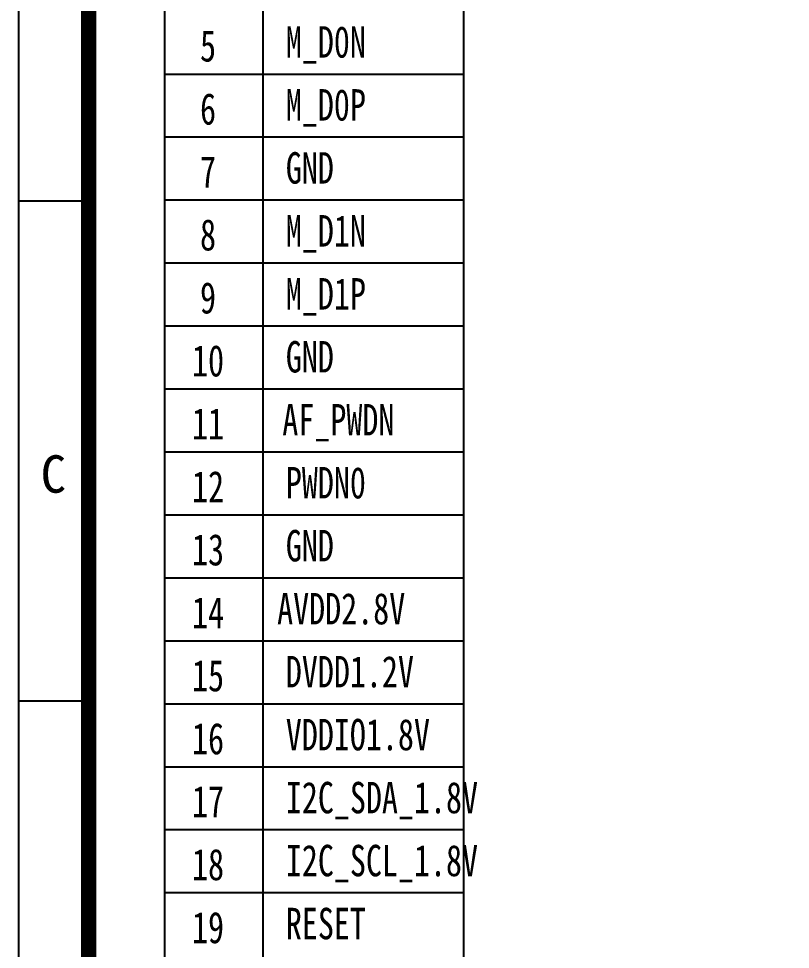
# Model space of a CAD drawing. Extents: x 358 to 466, y 264 to 340.
# Drawn here: x 357.9 to 378.02, y 298.36 to 322.6 of the extents above; entities that cross this region are included whole.
import ezdxf
from ezdxf.enums import TextEntityAlignment as Align

# ---------------------------------------------------------------- set-up
doc = ezdxf.new("R2010")
doc.units = 0
doc.header["$LTSCALE"] = 23.1
doc.header["$MEASUREMENT"] = 0
doc.layers.get('0').update_dxf_attribs({"linetype": 'CONTINUOUS'})
doc.layers.add('OUTLINE', color=7, linetype='CONTINUOUS')
doc.layers.add('粗实线层', color=7, linetype='CONTINUOUS', lineweight=18)
doc.styles.add('TEXTSTYLE_1', font='txt', dxfattribs={"width": 0.75})
doc.styles.add('宋体', font='txt', dxfattribs={"width": 0.75})

msp = doc.modelspace()

# ---------------------------------------------------------------- linework, layer by layer
at = {"color": 0, "linetype": 'Continuous'}
for p, q in [((357.905, 339.536), (357.905, 263.833)), ((357.905, 317.851), (359.859, 317.851)), ((357.905, 304.834), (359.859, 304.834))]:
    msp.add_line(p, q, dxfattribs=at)
for p, q in [((361.703, 329.358), (361.703, 288.354)), ((364.268, 329.358), (364.268, 288.354)), ((369.5, 329.358), (369.5, 288.354)), ((361.703, 321.157), (369.5, 321.157)), ((361.703, 319.517), (369.5, 319.517)), ((361.703, 317.877), (369.5, 317.877)), ((361.703, 316.237), (369.5, 316.237)), ((361.703, 314.597), (369.5, 314.597)), ((361.703, 312.957), (369.5, 312.957)), ((361.703, 311.316), (369.5, 311.316)), ((361.703, 309.676), (369.5, 309.676)), ((361.703, 308.036), (369.5, 308.036)), ((361.703, 306.396), (369.5, 306.396)), ((361.703, 304.756), (369.5, 304.756)), ((361.703, 303.116), (369.5, 303.116)), ((361.703, 301.476), (369.5, 301.476)), ((361.703, 299.835), (369.5, 299.835))]:
    msp.add_line(p, q)
at = {"layer": 'OUTLINE', "const_width": 0.4}
msp.add_lwpolyline([(359.731, 337.582), (359.731, 265.67), (464.259, 265.67), (464.259, 337.582), (359.731, 337.582)], dxfattribs=at)
at = {"layer": '粗实线层', "lineweight": -3}
msp.add_line((361.703, 317.798), (361.703, 288.354), dxfattribs=at)

# ---------------------------------------------------------------- texts
at = {"style": '宋体', "width": 0.75}
for s, height, p in [('5', 0.818, (362.842, 321.89)), ('6', 0.818, (362.842, 320.249)), ('7', 0.818, (362.842, 318.609)), ('8', 0.818, (362.842, 316.969)), ('9', 0.818, (362.842, 315.329)), ('10', 0.8183, (362.842, 313.689)), ('11', 0.8183, (362.842, 312.049)), ('12', 0.8183, (362.842, 310.409)), ('13', 0.8183, (362.842, 308.768)), ('14', 0.8183, (362.842, 307.128)), ('15', 0.8183, (362.842, 305.488)), ('16', 0.8183, (362.842, 303.848)), ('17', 0.8183, (362.842, 302.208)), ('18', 0.8183, (362.842, 300.568)), ('19', 0.8183, (362.842, 298.928))]:
    msp.add_text(s, height=height, dxfattribs=at).set_placement(p, align=Align.MIDDLE_CENTER)
for s, height, p in [('M_D0N', 0.8183, (364.869, 321.584)), ('M_D0P', 0.8183, (364.869, 319.944)), ('GND', 0.8183, (364.869, 318.303)), ('M_D1N', 0.8183, (364.869, 316.663)), ('M_D1P', 0.8183, (364.869, 315.023)), ('GND', 0.8183, (364.869, 313.383)), ('AF_PWDN', 0.8183, (364.777, 311.743)), ('PWDN0', 0.8183, (364.869, 310.103)), ('GND', 0.8183, (364.869, 308.463)), ('AVDD2.8V', 0.8183, (364.642, 306.822)), ('VDDIO1.8V', 0.8183, (364.869, 303.542)), ('I2C_SDA_1.8V', 0.81834, (364.869, 301.902)), ('I2C_SCL_1.8V', 0.81834, (364.869, 300.262)), ('RESET', 0.8183, (364.869, 298.622))]:
    msp.add_text(s, height=height, dxfattribs=at).set_placement(p)
at = {"color": 0, "linetype": 'Continuous', "style": 'TEXTSTYLE_1'}
msp.add_text('C', height=0.976, dxfattribs=at).set_placement((358.478, 310.251))
at = {"color": 1, "style": '宋体', "width": 0.75}
msp.add_text('DVDD1.2V', height=0.8183, dxfattribs=at).set_placement((364.869, 305.182))

doc.saveas('drawing.dxf')
